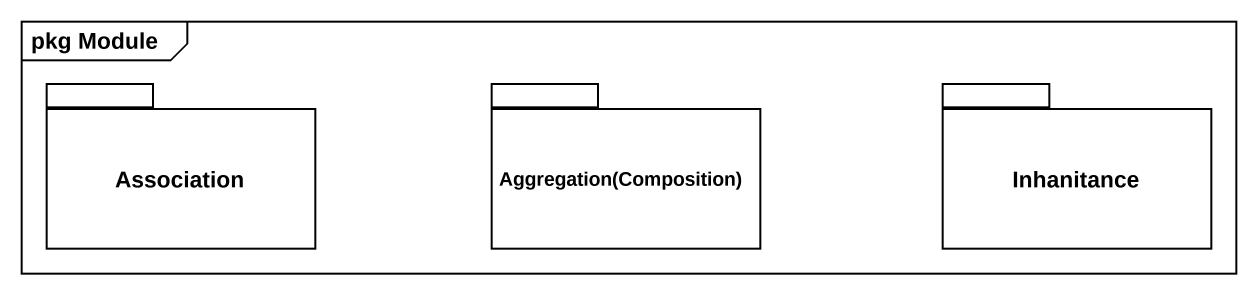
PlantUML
@startuml
mainframe pkg Module
package Association {
}
package "Aggregation(Composition)" as Aggregation_Composition {
}
package Inhanitance {
}
@enduml
